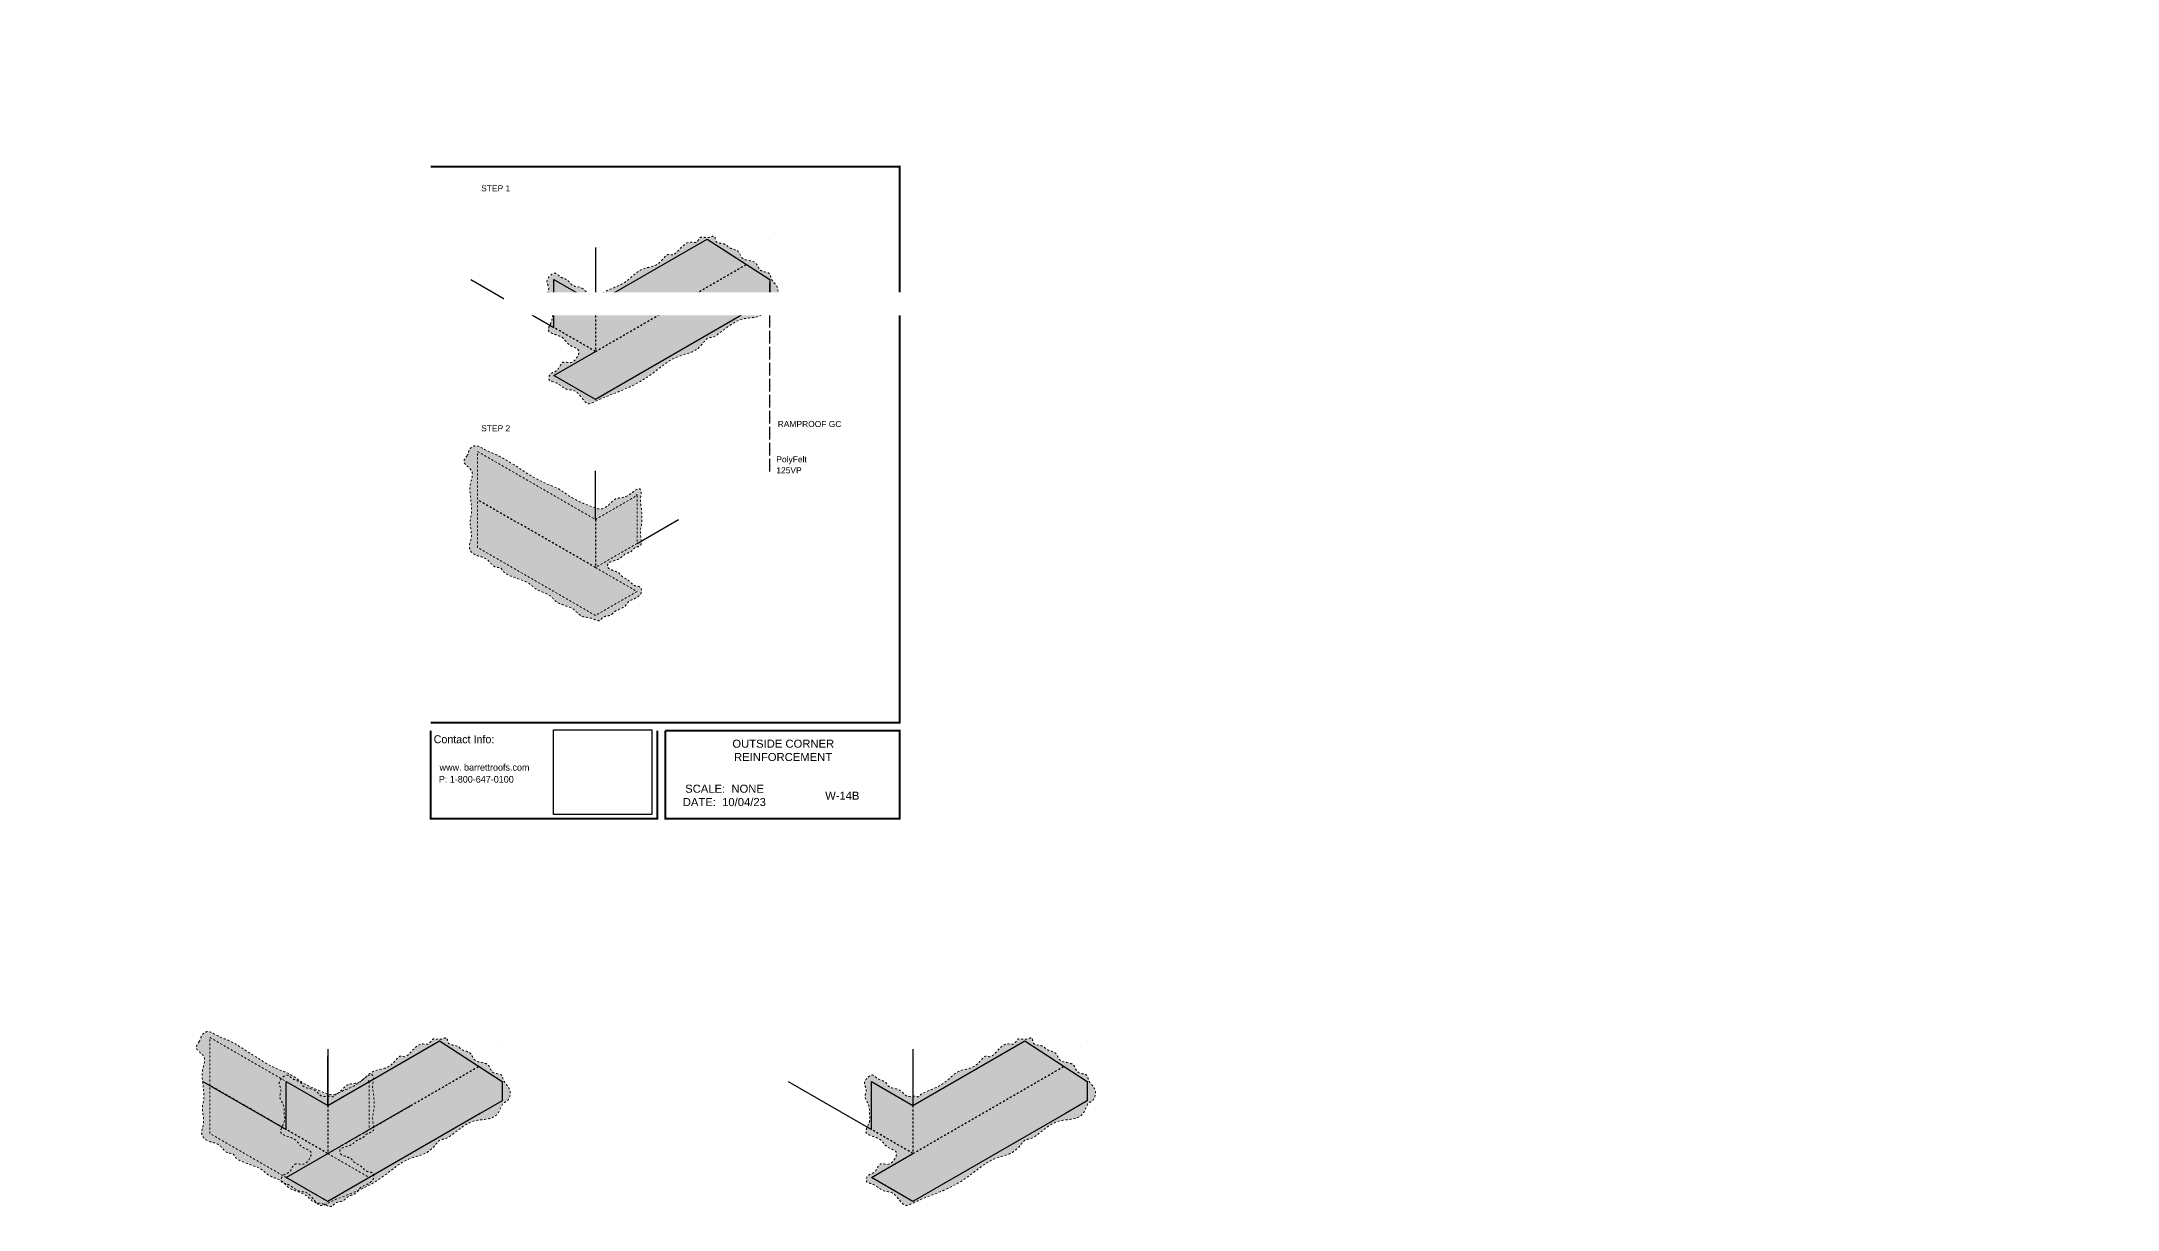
# Model space of a CAD drawing. Header units: inches. Extents: x -328 to 241, y -68 to 146.
# Drawn here: x -328.5 to -198.7, y -68.1 to 4.9 of the extents above; entities that cross this region are included whole.
import ezdxf
from ezdxf import colors
from ezdxf.entities.mleader import LeaderData, LeaderLine
from ezdxf.math import Vec2, Vec3

# ---------------------------------------------------------------- set-up
doc = ezdxf.new("R2010")
doc.units = ezdxf.units.IN
doc.header["$MEASUREMENT"] = 0
doc.linetypes.add('Dash', pattern=[0.25, 0.125, -0.125])
doc.linetypes.add('PDF_IMPORT', pattern=[1, 0.8, -0.2])
doc.layers.add('Hatch', color=2, linetype='Continuous')
doc.layers.add('RAM POLY FELT 3.5 FILTER FABRIC.', color=4, linetype='Dash', lineweight=0)
doc.layers.add('Text', color=20, linetype='Continuous', lineweight=0)
doc.layers.add('RamProof SYSTEM LIQUID', color=140, linetype='Continuous', lineweight=0, true_color=0x00bfff)
doc.styles.add('PDF ArialMT', font='arial.ttf')
doc.styles.add('PDF Century Gothic', font='GOTHIC.TTF')
doc.styles.get("Standard").update_dxf_attribs({"font": 'ARIALN.TTF'})
picture_1 = doc.add_image_def('image1.png', size_in_pixel=(629, 541))

# ---------------------------------------------------------------- blocks, each defined once
blk = doc.blocks.new('_Dot')
at = {"color": 0, "linetype": 'ByBlock', "lineweight": -2}
blk.add_line((-0.5, 0), (-1, 0), dxfattribs=at)
at = {"color": 0, "linetype": 'ByBlock', "const_width": 0.5}
blk.add_lwpolyline([(-0.25, 0, 1), (0.25, 0, 1)], format="xyb", close=True, dxfattribs=at)

msp = doc.modelspace()

# ---------------------------------------------------------------- hatches: boundary and pattern name
at = {"layer": 'Hatch'}
h = msp.add_hatch(color=256, dxfattribs=at)
h.dxf.hatch_style = 1
h.paths.add_polyline_path([(-284.32245, -11.9811), (-293.84748, -17.48038), (-296.44833, -15.9817), (-293.8505, -14.48184), (-296.44833, -12.98108), (-296.44833, -9.98046), (-293.84851, -11.48405), (-286.86467, -7.45193), (-282.9572, -9.98057), (-282.9572, -11.19287)])
h = msp.add_hatch(color=256, dxfattribs=at)
h.dxf.hatch_style = 1
h.paths.add_polyline_path([(-291.25183, -23.48162), (-291.25183, -26.48223), (-293.84835, -27.98085), (-291.25183, -29.48273), (-293.84835, -30.98147), (-301.21134, -26.72995), (-301.21134, -20.72998), (-293.85006, -24.98107)])
h = msp.add_hatch(color=256, dxfattribs=at)
h.dxf.hatch_style = 1
h.paths.add_polyline_path([(-307.98361, -60.10176), (-307.98361, -63.10238), (-310.58013, -64.601), (-307.98361, -66.10287), (-310.58013, -67.60162), (-317.94313, -63.3501), (-317.94313, -57.35012), (-310.58185, -61.60122)])
h = msp.add_hatch(color=256, dxfattribs=at)
h.dxf.hatch_style = 1
h.paths.add_polyline_path([(-301.05379, -62.09928), (-310.57883, -67.59856), (-313.17968, -66.09988), (-310.58185, -64.60001), (-313.17968, -63.09926), (-313.17968, -60.09864), (-310.57986, -61.60223), (-303.59602, -57.57011), (-299.68854, -60.09875), (-299.68854, -61.31105)])
h = msp.add_hatch(color=256, dxfattribs=at)
h.dxf.hatch_style = 1
h.paths.add_polyline_path([(-264.48146, -62.09928), (-274.00649, -67.59856), (-276.60735, -66.09988), (-274.00951, -64.60001), (-276.60735, -63.09926), (-276.60735, -60.09864), (-274.00752, -61.60223), (-267.02368, -57.57011), (-263.11621, -60.09875), (-263.11621, -61.31105)])
at = {"layer": 'RamProof SYSTEM LIQUID'}
h = msp.add_hatch(color=256, dxfattribs=at)
h.dxf.hatch_style = 1
edge = h.paths.add_edge_path()
edge.add_spline(control_points=[(-293.74434, -10.89849), (-293.61669, -10.89533), (-293.48073, -11.03128), (-293.42079, -10.73128), (-291.86535, -10.22636), (-291.11365, -9.21792), (-289.92345, -9.21792), (-289.31616, -8.16606), (-289.01252, -8.69199), (-288.14916, -7.44698), (-287.50263, -7.82026), (-287.33718, -7.20282), (-286.86467, -7.45193), (-286.28989, -7.12008), (-286.45061, -7.71988), (-285.64651, -7.71988), (-285.55977, -8.0436), (-284.79116, -8.14049), (-284.79116, -8.79376), (-283.69842, -8.79376), (-283.69842, -9.50091), (-282.8596, -9.50091), (-282.95696, -9.98046), (-282.28707, -10.50172), (-282.62363, -11.36477), (-282.92137, -11.19287), (-283.18572, -12.17946), (-283.98739, -12.39427), (-285.03807, -12.39427), (-286.5773, -13.80402), (-286.80294, -13.41321), (-287.48292, -14.59099), (-289.08496, -14.73074), (-290.82467, -16.47045), (-293.84748, -17.48038), (-294.35682, -17.98972), (-295.05143, -16.78663), (-295.67228, -16.95299), (-296.27164, -16.35363), (-296.85493, -16.35363), (-296.6949, -15.75638), (-296.16947, -15.75638), (-295.95661, -14.96201), (-295.3194, -15.32991), (-294.85388, -14.66137), (-294.85388, -14.304), (-295.51608, -14.12657), (-295.77845, -13.67213), (-296.12524, -13.47191), (-296.92588, -13.25738), (-296.68698, -12.84372), (-296.4837, -12.29014), (-296.60309, -12.0661), (-296.53171, -11.4251), (-296.96002, -10.99679), (-296.655, -10.46848), (-297.04757, -10.07591), (-296.36961, -9.39795), (-296.09557, -9.87261), (-295.51397, -9.95931), (-295.39042, -10.4204), (-294.61028, -10.4204), (-294.24664, -11.05023), (-293.87199, -10.90165), (-293.74434, -10.89849)], knot_values=[0, 0, 0, 0, 1, 2, 3, 4, 5, 6, 7, 8, 9, 10, 11, 12, 13, 14, 15, 16, 17, 18, 19, 20, 21, 22, 23, 24, 25, 26, 27, 28, 29, 30, 31, 32, 33, 34, 35, 36, 37, 38, 39, 40, 41, 42, 43, 44, 45, 46, 47, 48, 49, 50, 51, 52, 53, 54, 55, 56, 57, 58, 59, 60, 61, 62, 62, 62, 62], degree=3, periodic=0)
h = msp.add_hatch(color=256, dxfattribs=at)
h.dxf.hatch_style = 1
edge = h.paths.add_edge_path()
edge.add_spline(control_points=[(-301.87515, -20.98499), (-301.79098, -20.84837), (-301.75683, -20.60444), (-301.57748, -20.44376), (-301.27196, -20.27983), (-300.58215, -20.7495), (-299.76206, -20.96924), (-297.37827, -22.6445), (-296.09349, -22.98875), (-295.47176, -23.61049), (-294.0164, -24.20954), (-293.42799, -24.41395), (-292.93205, -23.99952), (-292.57901, -23.5795), (-291.92896, -23.6747), (-291.13735, -22.8831), (-290.93423, -23.23492), (-291.08023, -23.77978), (-290.98574, -24.13242), (-290.89969, -25.22003), (-291.11142, -25.73391), (-290.90233, -26.51425), (-291.11453, -26.66502), (-291.50672, -26.77011), (-291.57613, -27.02915), (-292.08592, -27.12017), (-292.29805, -27.48759), (-293.09416, -27.6258), (-293.1331, -27.98715), (-292.86189, -28.14374), (-292.311, -28.29134), (-292.311, -28.50888), (-291.6867, -28.79574), (-291.47422, -29.16375), (-291.018, -29.10773), (-290.88875, -29.59008), (-291.38646, -29.95066), (-291.85331, -30.07575), (-291.96288, -30.48467), (-292.72664, -30.68932), (-292.81173, -31.0069), (-293.43884, -31.0069), (-293.55257, -31.43134), (-294.1504, -31.08618), (-294.82322, -31.08618), (-295.18243, -30.46402), (-296.34033, -30.25109), (-296.57367, -29.67297), (-297.69267, -29.37313), (-297.88743, -28.89377), (-299.68805, -28.41129), (-299.68805, -27.88922), (-300.15413, -28.07807), (-300.65515, -27.29979), (-301.34273, -27.29979), (-301.87643, -26.7661), (-301.49318, -26.1023), (-301.77155, -25.06343), (-301.5007, -24.59431), (-301.75915, -23.07573), (-301.59973, -22.48078), (-301.44325, -21.89678), (-302.26187, -21.42415), (-301.95932, -21.1216), (-301.87515, -20.98499)], knot_values=[0, 0, 0, 0, 1, 2, 3, 4, 5, 6, 7, 8, 9, 10, 11, 12, 13, 14, 15, 16, 17, 18, 19, 20, 21, 22, 23, 24, 25, 26, 27, 28, 29, 30, 31, 32, 33, 34, 35, 36, 37, 38, 39, 40, 41, 42, 43, 44, 45, 46, 47, 48, 49, 50, 51, 52, 53, 54, 55, 56, 57, 58, 59, 60, 61, 62, 62, 62, 62], degree=3, periodic=0)
h = msp.add_hatch(color=256, dxfattribs=at)
h.dxf.hatch_style = 1
edge = h.paths.add_edge_path()
edge.add_spline(control_points=[(-318.60694, -57.60513), (-318.52277, -57.46851), (-318.48862, -57.22459), (-318.30927, -57.0639), (-318.00375, -56.89998), (-317.31394, -57.36965), (-316.49385, -57.58939), (-314.11006, -59.26464), (-312.82528, -59.6089), (-312.20355, -60.23063), (-310.74819, -60.82968), (-310.15978, -61.0341), (-309.66384, -60.61967), (-309.3108, -60.19964), (-308.66075, -60.29485), (-307.86914, -59.50325), (-307.66602, -59.85506), (-307.81202, -60.39993), (-307.71753, -60.75256), (-307.63148, -61.84017), (-307.84321, -62.35406), (-307.63412, -63.13439), (-307.84632, -63.28517), (-308.23851, -63.39026), (-308.30792, -63.6493), (-308.81771, -63.74031), (-309.02984, -64.10774), (-309.82595, -64.24594), (-309.86489, -64.6073), (-309.59368, -64.76388), (-309.04279, -64.91149), (-309.04279, -65.12903), (-308.41849, -65.41588), (-308.20601, -65.7839), (-307.74979, -65.72787), (-307.62054, -66.21022), (-308.11824, -66.57081), (-308.5851, -66.6959), (-308.69467, -67.10482), (-309.45843, -67.30947), (-309.54352, -67.62704), (-310.17063, -67.62704), (-310.28436, -68.05149), (-310.88218, -67.70633), (-311.55501, -67.70633), (-311.91422, -67.08416), (-313.07212, -66.87124), (-313.30546, -66.29311), (-314.42446, -65.99328), (-314.61922, -65.51391), (-316.41984, -65.03144), (-316.41984, -64.50937), (-316.88592, -64.69822), (-317.38694, -63.91994), (-318.07452, -63.91994), (-318.60822, -63.38625), (-318.22497, -62.72245), (-318.50333, -61.68358), (-318.23249, -61.21446), (-318.49094, -59.69587), (-318.33152, -59.10092), (-318.17504, -58.51692), (-318.99366, -58.0443), (-318.69111, -57.74175), (-318.60694, -57.60513)], knot_values=[0, 0, 0, 0, 1, 2, 3, 4, 5, 6, 7, 8, 9, 10, 11, 12, 13, 14, 15, 16, 17, 18, 19, 20, 21, 22, 23, 24, 25, 26, 27, 28, 29, 30, 31, 32, 33, 34, 35, 36, 37, 38, 39, 40, 41, 42, 43, 44, 45, 46, 47, 48, 49, 50, 51, 52, 53, 54, 55, 56, 57, 58, 59, 60, 61, 62, 62, 62, 62], degree=3, periodic=1)
h = msp.add_hatch(color=256, dxfattribs=at)
h.dxf.hatch_style = 1
edge = h.paths.add_edge_path()
edge.add_spline(control_points=[(-310.47569, -61.01666), (-310.34803, -61.01351), (-310.21208, -61.14946), (-310.15213, -60.84945), (-308.5967, -60.34453), (-307.845, -59.33609), (-306.6548, -59.33609), (-306.04751, -58.28424), (-305.74386, -58.81017), (-304.88051, -57.56516), (-304.23398, -57.93843), (-304.06853, -57.321), (-303.59602, -57.57011), (-303.02124, -57.23826), (-303.18196, -57.83806), (-302.37786, -57.83806), (-302.29111, -58.16178), (-301.52251, -58.25866), (-301.52251, -58.91193), (-300.42976, -58.91193), (-300.42976, -59.61908), (-299.59095, -59.61908), (-299.68831, -60.09864), (-299.01842, -60.61989), (-299.35498, -61.48295), (-299.65272, -61.31105), (-299.91707, -62.29764), (-300.71874, -62.51244), (-301.76942, -62.51244), (-303.30865, -63.9222), (-303.53428, -63.53139), (-304.21427, -64.70916), (-305.81631, -64.84892), (-307.55602, -66.58862), (-310.57883, -67.59856), (-311.08817, -68.1079), (-311.78277, -66.90481), (-312.40363, -67.07117), (-313.00299, -66.47181), (-313.58628, -66.47181), (-313.42625, -65.87456), (-312.90081, -65.87456), (-312.68796, -65.08018), (-312.05074, -65.44808), (-311.58523, -64.77954), (-311.58523, -64.42218), (-312.24743, -64.24474), (-312.5098, -63.7903), (-312.85659, -63.59008), (-313.65723, -63.37555), (-313.41833, -62.96189), (-313.21505, -62.40832), (-313.33444, -62.18428), (-313.26306, -61.54328), (-313.69137, -61.11496), (-313.38635, -60.58665), (-313.77892, -60.19408), (-313.10096, -59.51613), (-312.82692, -59.99078), (-312.24531, -60.07748), (-312.12177, -60.53857), (-311.34163, -60.53857), (-310.97799, -61.16841), (-310.60334, -61.01982), (-310.47569, -61.01666)], knot_values=[0, 0, 0, 0, 1, 2, 3, 4, 5, 6, 7, 8, 9, 10, 11, 12, 13, 14, 15, 16, 17, 18, 19, 20, 21, 22, 23, 24, 25, 26, 27, 28, 29, 30, 31, 32, 33, 34, 35, 36, 37, 38, 39, 40, 41, 42, 43, 44, 45, 46, 47, 48, 49, 50, 51, 52, 53, 54, 55, 56, 57, 58, 59, 60, 61, 62, 62, 62, 62], degree=3, periodic=1)
h = msp.add_hatch(color=256, dxfattribs=at)
h.dxf.hatch_style = 1
edge = h.paths.add_edge_path()
edge.add_spline(control_points=[(-273.90335, -61.01666), (-273.7757, -61.01351), (-273.63974, -61.14946), (-273.5798, -60.84945), (-272.02436, -60.34453), (-271.27266, -59.33609), (-270.08246, -59.33609), (-269.47517, -58.28424), (-269.17153, -58.81017), (-268.30817, -57.56516), (-267.66164, -57.93843), (-267.4962, -57.321), (-267.02368, -57.57011), (-266.4489, -57.23826), (-266.60962, -57.83806), (-265.80552, -57.83806), (-265.71878, -58.16178), (-264.95017, -58.25866), (-264.95017, -58.91193), (-263.85743, -58.91193), (-263.85743, -59.61908), (-263.01861, -59.61908), (-263.11597, -60.09864), (-262.44608, -60.61989), (-262.78264, -61.48295), (-263.08038, -61.31105), (-263.34473, -62.29764), (-264.14641, -62.51244), (-265.19708, -62.51244), (-266.73631, -63.9222), (-266.96195, -63.53139), (-267.64194, -64.70916), (-269.24397, -64.84892), (-270.98368, -66.58862), (-274.00649, -67.59856), (-274.51583, -68.1079), (-275.21044, -66.90481), (-275.83129, -67.07117), (-276.43065, -66.47181), (-277.01394, -66.47181), (-276.85391, -65.87456), (-276.32848, -65.87456), (-276.11563, -65.08018), (-275.47841, -65.44808), (-275.01289, -64.77954), (-275.01289, -64.42218), (-275.67509, -64.24474), (-275.93747, -63.7903), (-276.28426, -63.59008), (-277.08489, -63.37555), (-276.84599, -62.96189), (-276.64271, -62.40832), (-276.7621, -62.18428), (-276.69072, -61.54328), (-277.11904, -61.11496), (-276.81402, -60.58665), (-277.20658, -60.19408), (-276.52863, -59.51613), (-276.25458, -59.99078), (-275.67298, -60.07748), (-275.54943, -60.53857), (-274.76929, -60.53857), (-274.40565, -61.16841), (-274.031, -61.01982), (-273.90335, -61.01666)], knot_values=[0, 0, 0, 0, 1, 2, 3, 4, 5, 6, 7, 8, 9, 10, 11, 12, 13, 14, 15, 16, 17, 18, 19, 20, 21, 22, 23, 24, 25, 26, 27, 28, 29, 30, 31, 32, 33, 34, 35, 36, 37, 38, 39, 40, 41, 42, 43, 44, 45, 46, 47, 48, 49, 50, 51, 52, 53, 54, 55, 56, 57, 58, 59, 60, 61, 62, 62, 62, 62], degree=3, periodic=1)

# ---------------------------------------------------------------- linework, layer by layer
at = {"color": 7, "lineweight": 0, "const_width": 0.1238}
for points in [[(-304.15025, -2.92363), (-274.83595, -2.92363), (-274.83595, -37.67042), (-304.15025, -37.67042)], [(-289.9812, -38.17194), (-289.9812, -43.67122), (-304.14967, -43.67122), (-304.14967, -38.17194)], [(-289.48273, -38.17194), (-274.83536, -38.17194), (-274.83536, -43.67122), (-289.4811, -43.67122), (-289.4811, -38.17194)]]:
    msp.add_lwpolyline(points, dxfattribs=at)
for points in [[(-296.44833, -12.98108), (-296.44833, -12.98108), (-296.44833, -9.98046), (-293.84851, -11.48405), (-286.86467, -7.45193), (-282.9572, -9.98057), (-282.9572, -11.19287), (-284.32245, -11.9811)], [(-293.84845, -7.97679), (-293.84851, -11.48405)], [(-301.64465, -9.98057), (-296.44853, -12.98142)], [(-284.32245, -11.9811), (-293.84748, -17.48038), (-296.44833, -15.9817), (-293.8505, -14.48184)], [(-293.85006, -24.98107), (-293.84845, -21.93081)], [(-291.25192, -26.48181), (-288.6554, -24.98319)], [(-313.17968, -63.09926), (-313.17968, -63.09926), (-313.17968, -60.09864), (-310.57986, -61.60223), (-303.59602, -57.57011), (-299.68854, -60.09875), (-299.68854, -61.31105), (-301.05379, -62.09928)], [(-310.5798, -58.09497), (-310.57986, -61.60223)], [(-276.60735, -63.09926), (-276.60735, -63.09926), (-276.60735, -60.09864), (-274.00752, -61.60223), (-267.02368, -57.57011), (-263.11621, -60.09875), (-263.11621, -61.31105), (-264.48146, -62.09928)], [(-274.00746, -58.09497), (-274.00752, -61.60223)], [(-310.58185, -61.60122), (-310.58024, -58.55095)], [(-318.376, -60.09875), (-313.17988, -63.0996)], [(-281.80366, -60.09875), (-276.60754, -63.0996)], [(-301.05379, -62.09928), (-310.57883, -67.59856), (-313.17968, -66.09988), (-310.58185, -64.60001)], [(-307.98371, -63.10195), (-305.38719, -61.60333)], [(-264.48146, -62.09928), (-274.00649, -67.59856), (-276.60735, -66.09988), (-274.00951, -64.60001)]]:
    msp.add_lwpolyline(points)
at = {"color": 7, "lineweight": 25}
for points in [[(-282.95696, -7.48158), (-282.95696, -7.48158)], [(-291.25183, -23.48162), (-291.31372, -23.44578)], [(-304.15025, -38.17194), (-304.15025, -38.17194)], [(-299.68831, -57.59975), (-299.68831, -57.59975)], [(-263.11597, -57.59975), (-263.11597, -57.59975)], [(-307.98361, -60.10176), (-308.04551, -60.06593)]]:
    msp.add_lwpolyline(points, dxfattribs=at)
at = {"linetype": 'Dash'}
for points in [[(-293.84856, -14.48296), (-284.4169, -9.03595)], [(-293.84851, -11.48405), (-293.84856, -14.48296)], [(-293.8505, -14.48184), (-296.44833, -12.98108)], [(-293.84835, -27.98085), (-301.21134, -23.74416)], [(-293.85006, -24.98107), (-293.85006, -27.97987)], [(-310.57991, -64.60113), (-301.14825, -59.15413)], [(-274.00757, -64.60113), (-264.57591, -59.15413)], [(-310.58013, -64.601), (-317.94313, -60.36431)], [(-310.58185, -61.60122), (-310.58185, -64.60001)], [(-310.57986, -61.60223), (-310.57991, -64.60113)], [(-274.00752, -61.60223), (-274.00757, -64.60113)], [(-310.58185, -64.60001), (-313.17968, -63.09926)], [(-274.00951, -64.60001), (-276.60735, -63.09926)]]:
    msp.add_lwpolyline(points, dxfattribs=at)
at = {"color": 7, "linetype": 'PDF_IMPORT', "lineweight": 25}
msp.add_lwpolyline([(-282.95696, -21.98294), (-282.95696, -9.98046)], dxfattribs=at)
at = {"layer": 'RAM POLY FELT 3.5 FILTER FABRIC.'}
for points in [[(-291.25183, -23.48162), (-291.25183, -26.48223), (-293.84835, -27.98085), (-291.25183, -29.48273), (-293.84835, -30.98147), (-301.21134, -26.72995), (-301.21134, -20.72998), (-293.85006, -24.98107)], [(-307.98361, -60.10176), (-307.98361, -63.10238), (-310.58013, -64.601), (-307.98361, -66.10287), (-310.58013, -67.60162), (-317.94313, -63.3501), (-317.94313, -57.35012), (-310.58185, -61.60122)]]:
    msp.add_lwpolyline(points, close=True, dxfattribs=at)
for points in [[(-293.74434, -10.89849), (-293.61669, -10.89533), (-293.48073, -11.03128), (-293.42079, -10.73128), (-291.86535, -10.22636), (-291.11365, -9.21792), (-289.92345, -9.21792), (-289.31616, -8.16606), (-289.01252, -8.69199), (-288.14916, -7.44698), (-287.50263, -7.82026), (-287.33718, -7.20282), (-286.86467, -7.45193), (-286.28989, -7.12008), (-286.45061, -7.71988), (-285.64651, -7.71988), (-285.55977, -8.0436), (-284.79116, -8.14049), (-284.79116, -8.79376), (-283.69842, -8.79376), (-283.69842, -9.50091), (-282.8596, -9.50091), (-282.95696, -9.98046), (-282.28707, -10.50172), (-282.62363, -11.36477), (-282.92137, -11.19287), (-283.18572, -12.17946), (-283.98739, -12.39427), (-285.03807, -12.39427), (-286.5773, -13.80402), (-286.80294, -13.41321), (-287.48292, -14.59099), (-289.08496, -14.73074), (-290.82467, -16.47045), (-293.84748, -17.48038), (-294.35682, -17.98972), (-295.05143, -16.78663), (-295.67228, -16.95299), (-296.27164, -16.35363), (-296.85493, -16.35363), (-296.6949, -15.75638), (-296.16947, -15.75638), (-295.95661, -14.96201), (-295.3194, -15.32991), (-294.85388, -14.66137), (-294.85388, -14.304), (-295.51608, -14.12657), (-295.77845, -13.67213), (-296.12524, -13.47191), (-296.92588, -13.25738), (-296.68698, -12.84372), (-296.4837, -12.29014), (-296.60309, -12.0661), (-296.53171, -11.4251), (-296.96002, -10.99679), (-296.655, -10.46848), (-297.04757, -10.07591), (-296.36961, -9.39795), (-296.09557, -9.87261), (-295.51397, -9.95931), (-295.39042, -10.4204), (-294.61028, -10.4204), (-294.24664, -11.05023), (-293.87199, -10.90165), (-293.74434, -10.89849)], [(-301.87515, -20.98499), (-301.79098, -20.84837), (-301.75683, -20.60444), (-301.57748, -20.44376), (-301.27196, -20.27983), (-300.58215, -20.7495), (-299.76206, -20.96924), (-297.37827, -22.6445), (-296.09349, -22.98875), (-295.47176, -23.61049), (-294.0164, -24.20954), (-293.42799, -24.41395), (-292.93205, -23.99952), (-292.57901, -23.5795), (-291.92896, -23.6747), (-291.13735, -22.8831), (-290.93423, -23.23492), (-291.08023, -23.77978), (-290.98574, -24.13242), (-290.89969, -25.22003), (-291.11142, -25.73391), (-290.90233, -26.51425), (-291.11453, -26.66502), (-291.50672, -26.77011), (-291.57613, -27.02915), (-292.08592, -27.12017), (-292.29805, -27.48759), (-293.09416, -27.6258), (-293.1331, -27.98715), (-292.86189, -28.14374), (-292.311, -28.29134), (-292.311, -28.50888), (-291.6867, -28.79574), (-291.47422, -29.16375), (-291.018, -29.10773), (-290.88875, -29.59008), (-291.38646, -29.95066), (-291.85331, -30.07575), (-291.96288, -30.48467), (-292.72664, -30.68932), (-292.81173, -31.0069), (-293.43884, -31.0069), (-293.55257, -31.43134), (-294.1504, -31.08618), (-294.82322, -31.08618), (-295.18243, -30.46402), (-296.34033, -30.25109), (-296.57367, -29.67297), (-297.69267, -29.37313), (-297.88743, -28.89377), (-299.68805, -28.41129), (-299.68805, -27.88922), (-300.15413, -28.07807), (-300.65515, -27.29979), (-301.34273, -27.29979), (-301.87643, -26.7661), (-301.49318, -26.1023), (-301.77155, -25.06343), (-301.5007, -24.59431), (-301.75915, -23.07573), (-301.59973, -22.48078), (-301.44325, -21.89678), (-302.26187, -21.42415), (-301.95932, -21.1216), (-301.87515, -20.98499)], [(-318.60694, -57.60513), (-318.52277, -57.46851), (-318.48862, -57.22459), (-318.30927, -57.0639), (-318.00375, -56.89998), (-317.31394, -57.36965), (-316.49385, -57.58939), (-314.11006, -59.26464), (-312.82528, -59.6089), (-312.20355, -60.23063), (-310.74819, -60.82968), (-310.15978, -61.0341), (-309.66384, -60.61967), (-309.3108, -60.19964), (-308.66075, -60.29485), (-307.86914, -59.50325), (-307.66602, -59.85506), (-307.81202, -60.39993), (-307.71753, -60.75256), (-307.63148, -61.84017), (-307.84321, -62.35406), (-307.63412, -63.13439), (-307.84632, -63.28517), (-308.23851, -63.39026), (-308.30792, -63.6493), (-308.81771, -63.74031), (-309.02984, -64.10774), (-309.82595, -64.24594), (-309.86489, -64.6073), (-309.59368, -64.76388), (-309.04279, -64.91149), (-309.04279, -65.12903), (-308.41849, -65.41588), (-308.20601, -65.7839), (-307.74979, -65.72787), (-307.62054, -66.21022), (-308.11824, -66.57081), (-308.5851, -66.6959), (-308.69467, -67.10482), (-309.45843, -67.30947), (-309.54352, -67.62704), (-310.17063, -67.62704), (-310.28436, -68.05149), (-310.88218, -67.70633), (-311.55501, -67.70633), (-311.91422, -67.08416), (-313.07212, -66.87124), (-313.30546, -66.29311), (-314.42446, -65.99328), (-314.61922, -65.51391), (-316.41984, -65.03144), (-316.41984, -64.50937), (-316.88592, -64.69822), (-317.38694, -63.91994), (-318.07452, -63.91994), (-318.60822, -63.38625), (-318.22497, -62.72245), (-318.50333, -61.68358), (-318.23249, -61.21446), (-318.49094, -59.69587), (-318.33152, -59.10092), (-318.17504, -58.51692), (-318.99366, -58.0443), (-318.69111, -57.74175), (-318.60694, -57.60513)], [(-310.47569, -61.01666), (-310.34803, -61.01351), (-310.21208, -61.14946), (-310.15213, -60.84945), (-308.5967, -60.34453), (-307.845, -59.33609), (-306.6548, -59.33609), (-306.04751, -58.28424), (-305.74386, -58.81017), (-304.88051, -57.56516), (-304.23398, -57.93843), (-304.06853, -57.321), (-303.59602, -57.57011), (-303.02124, -57.23826), (-303.18196, -57.83806), (-302.37786, -57.83806), (-302.29111, -58.16178), (-301.52251, -58.25866), (-301.52251, -58.91193), (-300.42976, -58.91193), (-300.42976, -59.61908), (-299.59095, -59.61908), (-299.68831, -60.09864), (-299.01842, -60.61989), (-299.35498, -61.48295), (-299.65272, -61.31105), (-299.91707, -62.29764), (-300.71874, -62.51244), (-301.76942, -62.51244), (-303.30865, -63.9222), (-303.53428, -63.53139), (-304.21427, -64.70916), (-305.81631, -64.84892), (-307.55602, -66.58862), (-310.57883, -67.59856), (-311.08817, -68.1079), (-311.78277, -66.90481), (-312.40363, -67.07117), (-313.00299, -66.47181), (-313.58628, -66.47181), (-313.42625, -65.87456), (-312.90081, -65.87456), (-312.68796, -65.08018), (-312.05074, -65.44808), (-311.58523, -64.77954), (-311.58523, -64.42218), (-312.24743, -64.24474), (-312.5098, -63.7903), (-312.85659, -63.59008), (-313.65723, -63.37555), (-313.41833, -62.96189), (-313.21505, -62.40832), (-313.33444, -62.18428), (-313.26306, -61.54328), (-313.69137, -61.11496), (-313.38635, -60.58665), (-313.77892, -60.19408), (-313.10096, -59.51613), (-312.82692, -59.99078), (-312.24531, -60.07748), (-312.12177, -60.53857), (-311.34163, -60.53857), (-310.97799, -61.16841), (-310.60334, -61.01982), (-310.47569, -61.01666)], [(-273.90335, -61.01666), (-273.7757, -61.01351), (-273.63974, -61.14946), (-273.5798, -60.84945), (-272.02436, -60.34453), (-271.27266, -59.33609), (-270.08246, -59.33609), (-269.47517, -58.28424), (-269.17153, -58.81017), (-268.30817, -57.56516), (-267.66164, -57.93843), (-267.4962, -57.321), (-267.02368, -57.57011), (-266.4489, -57.23826), (-266.60962, -57.83806), (-265.80552, -57.83806), (-265.71878, -58.16178), (-264.95017, -58.25866), (-264.95017, -58.91193), (-263.85743, -58.91193), (-263.85743, -59.61908), (-263.01861, -59.61908), (-263.11597, -60.09864), (-262.44608, -60.61989), (-262.78264, -61.48295), (-263.08038, -61.31105), (-263.34473, -62.29764), (-264.14641, -62.51244), (-265.19708, -62.51244), (-266.73631, -63.9222), (-266.96195, -63.53139), (-267.64194, -64.70916), (-269.24397, -64.84892), (-270.98368, -66.58862), (-274.00649, -67.59856), (-274.51583, -68.1079), (-275.21044, -66.90481), (-275.83129, -67.07117), (-276.43065, -66.47181), (-277.01394, -66.47181), (-276.85391, -65.87456), (-276.32848, -65.87456), (-276.11563, -65.08018), (-275.47841, -65.44808), (-275.01289, -64.77954), (-275.01289, -64.42218), (-275.67509, -64.24474), (-275.93747, -63.7903), (-276.28426, -63.59008), (-277.08489, -63.37555), (-276.84599, -62.96189), (-276.64271, -62.40832), (-276.7621, -62.18428), (-276.69072, -61.54328), (-277.11904, -61.11496), (-276.81402, -60.58665), (-277.20658, -60.19408), (-276.52863, -59.51613), (-276.25458, -59.99078), (-275.67298, -60.07748), (-275.54943, -60.53857), (-274.76929, -60.53857), (-274.40565, -61.16841), (-274.031, -61.01982), (-273.90335, -61.01666)]]:
    msp.add_open_spline(points, degree=3, dxfattribs=at)

# ---------------------------------------------------------------- texts
at = {"color": 7, "attachment_point": 4}
for s, insert, char_height, style in [('STEP 1', (-300.98999, -4.27557), 0.377187, 'PDF ArialMT'), ('STEP 2', (-300.98999, -19.27662), 0.377187, 'PDF ArialMT'), ('RAMPROOF GC', (-282.45848, -19.01274), 0.3771592, 'PDF ArialMT'), ('125VP', (-282.54368, -21.90324), 0.377159, 'PDF ArialMT'), ('PolyFelt', (-282.54368, -21.27466), 0.377159, 'PDF ArialMT'), ('Contact Info:', (-303.95802, -38.71783), 0.4999944, 'PDF Century Gothic'), ('OUTSIDE CORNER', (-285.29318, -38.99398), 0.5029148, 'PDF ArialMT'), ('REINFORCEMENT', (-285.18566, -39.82806), 0.5029148, 'PDF ArialMT'), ('P: 1-800-647-0100', (-303.63874, -41.21957), 0.4199702, 'PDF Century Gothic'), ('www. barrettroofs.com', (-303.58987, -40.47349), 0.4199702, 'PDF Century Gothic'), ('DATE:  10/04/23', (-288.3913, -42.64307), 0.5029148, 'PDF ArialMT'), ('SCALE:  NONE', (-288.24143, -41.80902), 0.5029148, 'PDF ArialMT'), ('W-14B', (-279.49044, -42.24234), 0.499995, 'PDF ArialMT')]:
    msp.add_mtext(s, dxfattribs=dict(at, insert=insert, char_height=char_height, style=style))

# ---------------------------------------------------------------- pictures from other files: only their frames are drawn
image = msp.add_image(picture_1, insert=(-296.47114, -43.41732), size_in_units=(6.14785, 5.28773))
image.dxf.flags = 15

# ---------------------------------------------------------------- next in the draw order: leaders
at = {"layer": 'Text'}
ml = msp.add_multileader_mtext('Standard', dxfattribs=at)
ml.set_content('{\\fArial|b1|i0|c0|p34;POLYFELT 125 VP }OR OTHER BARRETT APPROVED REINFORCEMENT SHEET', color=256)
ml.set_leader_properties(color=256, lineweight=0)
ml.set_arrow_properties(name='DOT')
ml.build(insert=Vec2(0, 0))
ml.multileader.update_dxf_attribs({"text_left_attachment_type": 2, "text_right_attachment_type": 2, "dogleg_length": 0.36, "arrow_head_size": 0.5, "scale": 8})
ctx = ml.context
ctx.base_point, ctx.scale, ctx.char_height, ctx.arrow_head_size, ctx.landing_gap_size, ctx.plane_origin = Vec3(-175.27677, 3.56219), 8, 0.72, 0.5, 0.36, Vec3(-184.5686, 8.66486)
ctx.left_attachment, ctx.right_attachment, ctx.text_align_type = 2, 2, 2
notes = []
notes.append((ctx, [(1, (1, 1, 0), (-154.55466, 3.56219), (-1, 0), 2.54873, [(0, [(-156.97312, -3.54737)], 0, [])])]))
ctx.mtext.insert, ctx.mtext.width, ctx.mtext.alignment, ctx.mtext.flow_direction = Vec3(-157.4634, 4.5411), 21.3302753, 3, 5
ctx.mtext.has_bg_fill, ctx.mtext.bg_color, ctx.mtext.bg_scale_factor, ctx.mtext.bg_transparency, ctx.mtext.use_window_bg_color = 1, -1073741824, 1.5, 0, 1
ml = msp.add_multileader_mtext('Standard', dxfattribs=at)
ml.set_content('{\\fArial|b1|i0|c0|p34;POLYFELT 125 VP }OR OTHER BARRETT APPROVED REINFORCEMENT SHEET', color=256)
ml.set_leader_properties(color=256, lineweight=0)
ml.set_arrow_properties(name='DOT')
ml.build(insert=Vec2(0, 0))
ml.multileader.update_dxf_attribs({"text_left_attachment_type": 2, "text_right_attachment_type": 2, "dogleg_length": 0.36, "arrow_head_size": 0.5, "scale": 8})
ctx = ml.context
ctx.base_point, ctx.scale, ctx.char_height, ctx.arrow_head_size, ctx.landing_gap_size, ctx.plane_origin = Vec3(-146.37362, -12.12383), 8, 0.72, 0.5, 0.36, Vec3(-158.57418, -7.02116)
ctx.left_attachment, ctx.right_attachment, ctx.text_align_type = 2, 2, 2
notes.append((ctx, [(1, (1, 1, 0), (-125.65151, -12.12383), (-1, 0), 2.54873, [(0, [(-129.25564, -6.36125)], 0, [])])]))
ctx.mtext.insert, ctx.mtext.width, ctx.mtext.alignment, ctx.mtext.flow_direction = Vec3(-128.56025, -11.14492), 21.3302753, 3, 5
ctx.mtext.has_bg_fill, ctx.mtext.bg_color, ctx.mtext.bg_scale_factor, ctx.mtext.bg_transparency, ctx.mtext.use_window_bg_color = 1, -1073741824, 1.5, 0, 1
for ctx, leaders in notes:
    for number, flags, end, landing, length, lines in leaders:
        leader = LeaderData()
        leader.index, (leader.has_last_leader_line, leader.has_dogleg_vector, leader.attachment_direction) = number, flags
        leader.last_leader_point, leader.dogleg_vector, leader.dogleg_length = Vec3(end), Vec3(landing), length
        for number, points, colour, breaks in lines:
            line = LeaderLine()
            line.index, line.vertices, line.color, line.breaks = number, Vec3.list(points), colors.encode_raw_color(colour), breaks
            leader.lines.append(line)
        ctx.leaders.append(leader)

doc.saveas('drawing.dxf')
